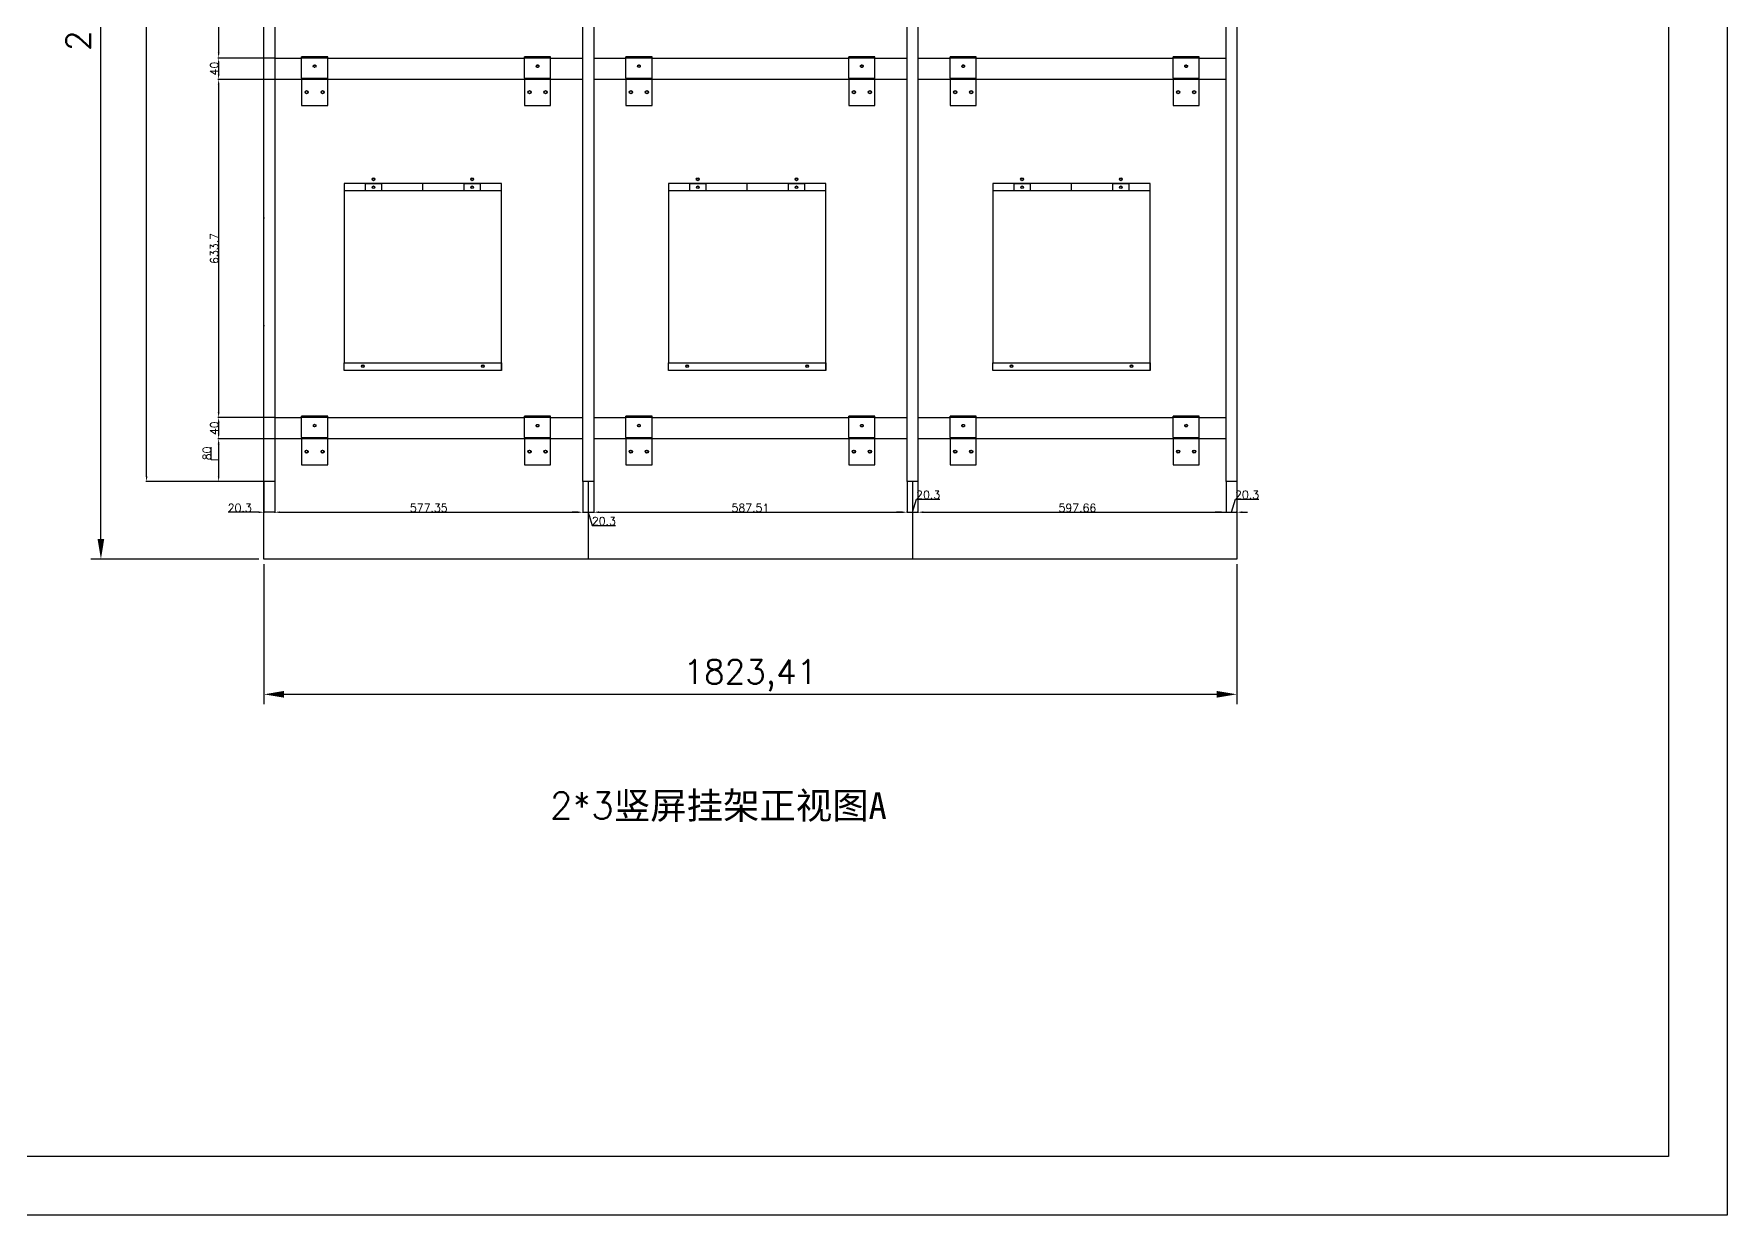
# Model space of a CAD drawing. Header units: millimetres. Extents: x -207 to 14821, y -6397 to 3639.
# Drawn here: x 2668 to 5841, y -638 to 1576 of the extents above; entities that cross this region are included whole.
import ezdxf

# ---------------------------------------------------------------- set-up
doc = ezdxf.new("R2010")
doc.units = ezdxf.units.MM
doc.linetypes.add('HIDDEN', pattern=[0.375, 0.25, -0.125])
for name, color, linetype in [('02___PRT_ALL_AXES', 7, 'Continuous'), ('06___PRT_ALL_SURFS', 7, 'Continuous'), ('DEFAULT_2', 8, 'HIDDEN'), ('图框', 7, 'Continuous')]:
    doc.layers.add(name, color=color, linetype=linetype)
doc.layers.add('粗实线', color=7, linetype='Continuous', lineweight=25)
doc.styles.get("Standard").update_dxf_attribs({"font": 'txt', "bigfont": 'gbcbig.shx'})
doc.dimstyles.new('1-15', dxfattribs={"dimscale": 15, "dimtxt": 3, "dimasz": 2.5, "dimexe": 1.25, "dimexo": 0.625, "dimtad": 1, "dimtxsty": 'Standard', "dimcen": 2.5, "dimclrd": 4, "dimclre": 4, "dimclrt": 4, "dimadec": 0, "dimazin": 0, "dimtfac": 1, "dimtmove": 0, "dimatfit": 3, "dimfxl": 100, "dimfxlon": 1, "dimtfillclr": 4, "dimarcsym": 0})
doc.dimstyles.new('副本 ISO-25', dxfattribs={"dimtxt": 15, "dimasz": 10, "dimexe": 1.25, "dimexo": 0.625, "dimtad": 1, "dimdsep": 46, "dimtxsty": 'Standard', "dimcen": 2.5, "dimclrd": 4, "dimclre": 4, "dimclrt": 4, "dimadec": 0, "dimazin": 0, "dimtfac": 1, "dimtmove": 0, "dimatfit": 3, "dimfxl": 1, "dimarcsym": 0})

# ---------------------------------------------------------------- blocks, each defined once
blk = doc.blocks.new('hgfdhgdhgd')
at = {"color": 3, "linetype": 'Continuous'}
for p, q in [((-21144.3, 10464.5), (-21193.3, 10464.5)), ((-21193.3, 10424.5), (-21193.3, 10464.5)), ((-21144.3, 10462), (-21193.3, 10462)), ((-21144.3, 10424.5), (-21144.3, 10464.5)), ((-21193.3, 10424.5), (-21144.3, 10424.5))]:
    blk.add_line(p, q, dxfattribs=at)
at = {"color": 7, "linetype": 'Continuous'}
for p, q in [((-21193.3, 10424.5), (-21193.3, 10373)), ((-21144.3, 10373), (-21144.3, 10424.5))]:
    blk.add_line(p, q, dxfattribs=at)
at = {"layer": '02___PRT_ALL_AXES', "color": 7, "linetype": 'Continuous'}
blk.add_line((-21193.3, 10373), (-21144.3, 10373), dxfattribs=at)
at = {"layer": '02___PRT_ALL_AXES', "color": 3, "linetype": 'Continuous'}
blk.add_circle((-21168.8, 10446.7), 2.1, dxfattribs=at)
at = {"layer": '02___PRT_ALL_AXES', "color": 7, "linetype": 'Continuous'}
for centre in [(-21183.8, 10398), (-21153.8, 10398)]:
    blk.add_circle(centre, 3, dxfattribs=at)
at = {"layer": 'DEFAULT_2', "color": 8, "linetype": 'HIDDEN'}
blk.add_circle((-21168.8, 10446.7), 2.5, dxfattribs=at)
blk = doc.blocks.new('S')
at = {"color": 2}
for p, q in [((3203.4, 2460.5), (3223.7, 2460.5)), ((3203.4, 509.2), (3203.4, 2460.5)), ((3223.7, 2460.5), (3223.7, 509.2)), ((3223.7, 509.2), (3203.4, 509.2))]:
    blk.add_line(p, q, dxfattribs=at)
blk = doc.blocks.new('*D42')
at = {"color": 4, "lineweight": -2}
for p, q in [((3089.5, 2746.9), (2774.6, 2746.9)), ((2793.4, 629.2), (2793.4, 2709.4)), ((3089.5, 591.7), (2774.6, 591.7))]:
    blk.add_line(p, q, dxfattribs=at)
at = {"color": 4}
for points in [[(2787.1, 2709.4), (2799.6, 2709.4), (2793.4, 2746.9)], [(2787.1, 629.2), (2799.6, 629.2), (2793.4, 591.7)]]:
    blk.add_solid(points, dxfattribs=at)
at = {"layer": 'Defpoints', "color": 0}
for p in [(2793.4, 2746.9), (3098.9, 2746.9), (3098.9, 591.7)]:
    blk.add_point(p, dxfattribs=at)
at = {"color": 4, "insert": (2757.7, 1669.3), "char_height": 45, "attachment_point": 5, "rotation": 90}
blk.add_mtext('2155,16', dxfattribs=at)
blk = doc.blocks.new('*D39')
at = {"color": 4, "lineweight": -2}
for p, q in [((3098.9, 582.3), (3098.9, 319.6)), ((4922.3, 582.3), (4922.3, 319.6)), ((3136.4, 338.3), (4884.8, 338.3))]:
    blk.add_line(p, q, dxfattribs=at)
at = {"color": 4}
for points in [[(3136.4, 344.6), (3136.4, 332.1), (3098.9, 338.3)], [(4884.8, 344.6), (4884.8, 332.1), (4922.3, 338.3)]]:
    blk.add_solid(points, dxfattribs=at)
at = {"layer": 'Defpoints', "color": 0}
for p in [(3098.9, 591.7), (4922.3, 591.7), (4922.3, 338.3)]:
    blk.add_point(p, dxfattribs=at)
at = {"color": 4, "insert": (4010.6, 373.9), "char_height": 45, "attachment_point": 5}
blk.add_mtext('1823,41', dxfattribs=at)
blk = doc.blocks.new('*D219')
at = {"color": 4, "lineweight": -2}
for p, q in [((3098.3, 2688.4), (2877.7, 2688.4)), ((2879, 747.1), (2879, 2678.4)), ((3098.3, 737.1), (2877.7, 737.1))]:
    blk.add_line(p, q, dxfattribs=at)
at = {"color": 4}
for points in [[(2877.3, 2678.4), (2880.6, 2678.4), (2879, 2688.4)], [(2877.3, 747.1), (2880.6, 747.1), (2879, 737.1)]]:
    blk.add_solid(points, dxfattribs=at)
at = {"layer": 'Defpoints', "color": 0}
for p in [(2879, 2688.4), (3098.9, 2688.4), (3098.9, 737.1)]:
    blk.add_point(p, dxfattribs=at)
at = {"color": 4, "insert": (2870.9, 1712.7), "char_height": 15, "attachment_point": 5, "rotation": 90}
blk.add_mtext('1951.28', dxfattribs=at)
blk = doc.blocks.new('*D220')
at = {"color": 4, "lineweight": -2}
for p, q in [((3098.9, 736.5), (3098.9, 678.3)), ((3119.2, 736.5), (3119.2, 678.3)), ((3088.9, 679.6), (3031.7, 679.6)), ((3119.2, 679.6), (3098.9, 679.6)), ((3129.2, 679.6), (3139.2, 679.6))]:
    blk.add_line(p, q, dxfattribs=at)
at = {"color": 4}
for points in [[(3088.9, 681.2), (3088.9, 677.9), (3098.9, 679.6)], [(3129.2, 681.2), (3129.2, 677.9), (3119.2, 679.6)]]:
    blk.add_solid(points, dxfattribs=at)
at = {"layer": 'Defpoints', "color": 0}
for p in [(3098.9, 737.1), (3119.2, 737.1), (3119.2, 679.6)]:
    blk.add_point(p, dxfattribs=at)
at = {"color": 4, "insert": (3053.6, 687.7), "char_height": 15, "attachment_point": 5}
blk.add_mtext('20.3', dxfattribs=at)
blk = doc.blocks.new('*D221')
at = {"color": 4, "lineweight": -2}
for p, q in [((3119.2, 736.5), (3119.2, 678.3)), ((3696.6, 736.5), (3696.6, 678.3)), ((3129.2, 679.6), (3686.6, 679.6))]:
    blk.add_line(p, q, dxfattribs=at)
at = {"color": 4}
for points in [[(3129.2, 681.2), (3129.2, 677.9), (3119.2, 679.6)], [(3686.6, 681.2), (3686.6, 677.9), (3696.6, 679.6)]]:
    blk.add_solid(points, dxfattribs=at)
at = {"layer": 'Defpoints', "color": 0}
for p in [(3119.2, 737.1), (3696.6, 737.1), (3696.6, 679.6)]:
    blk.add_point(p, dxfattribs=at)
at = {"color": 4, "insert": (3407.9, 687.7), "char_height": 15, "attachment_point": 5}
blk.add_mtext('577.35', dxfattribs=at)
blk = doc.blocks.new('*D222')
at = {"color": 4, "lineweight": -2}
for p, q in [((3696.6, 736.5), (3696.6, 678.3)), ((3716.9, 736.5), (3716.9, 678.3)), ((3686.6, 679.6), (3676.6, 679.6)), ((3696.6, 679.6), (3716.9, 679.6)), ((3696.6, 679.6), (3716.9, 679.6)), ((3706.7, 679.6), (3714.1, 654.9)), ((3726.9, 679.6), (3736.9, 679.6)), ((3714.1, 654.9), (3757.9, 654.9))]:
    blk.add_line(p, q, dxfattribs=at)
at = {"color": 4}
for points in [[(3686.6, 681.2), (3686.6, 677.9), (3696.6, 679.6)], [(3726.9, 681.2), (3726.9, 677.9), (3716.9, 679.6)]]:
    blk.add_solid(points, dxfattribs=at)
at = {"layer": 'Defpoints', "color": 0}
for p in [(3696.6, 737.1), (3716.9, 737.1), (3716.9, 679.6)]:
    blk.add_point(p, dxfattribs=at)
at = {"color": 4, "insert": (3736, 663), "char_height": 15, "attachment_point": 5}
blk.add_mtext('20.3', dxfattribs=at)
blk = doc.blocks.new('*D223')
at = {"color": 4, "lineweight": -2}
for p, q in [((3716.9, 736.5), (3716.9, 678.3)), ((3726.9, 679.6), (4294.4, 679.6)), ((4304.4, 680.2), (4304.4, 680.8))]:
    blk.add_line(p, q, dxfattribs=at)
at = {"color": 4}
for points in [[(3726.9, 681.2), (3726.9, 677.9), (3716.9, 679.6)], [(4294.4, 681.2), (4294.4, 677.9), (4304.4, 679.6)]]:
    blk.add_solid(points, dxfattribs=at)
at = {"layer": 'Defpoints', "color": 0}
for p in [(3716.9, 737.1), (4304.4, 679.6), (4304.4, 679.6)]:
    blk.add_point(p, dxfattribs=at)
at = {"color": 4, "insert": (4010.6, 687.7), "char_height": 15, "attachment_point": 5}
blk.add_mtext('587.51', dxfattribs=at)
blk = doc.blocks.new('*D224')
at = {"color": 4, "lineweight": -2}
for p, q in [((4304.4, 736.5), (4304.4, 678.3)), ((4314.5, 679.6), (4321.9, 704.3)), ((4321.9, 704.3), (4365.7, 704.3)), ((4294.4, 679.6), (4284.4, 679.6)), ((4304.4, 679.6), (4324.7, 679.6)), ((4304.4, 679.6), (4324.7, 679.6)), ((4324.7, 680.2), (4324.7, 680.8)), ((4334.7, 679.6), (4344.7, 679.6))]:
    blk.add_line(p, q, dxfattribs=at)
at = {"color": 4}
for points in [[(4294.4, 681.2), (4294.4, 677.9), (4304.4, 679.6)], [(4334.7, 681.2), (4334.7, 677.9), (4324.7, 679.6)]]:
    blk.add_solid(points, dxfattribs=at)
at = {"layer": 'Defpoints', "color": 0}
for p in [(4304.4, 737.1), (4324.7, 679.6), (4324.7, 679.6)]:
    blk.add_point(p, dxfattribs=at)
at = {"color": 4, "insert": (4343.8, 712.4), "char_height": 15, "attachment_point": 5}
blk.add_mtext('20.3', dxfattribs=at)
blk = doc.blocks.new('*D225')
at = {"color": 4, "lineweight": -2}
for p, q in [((4324.7, 736.5), (4324.7, 678.3)), ((4334.7, 679.6), (4912.3, 679.6)), ((4922.3, 680.2), (4922.3, 680.8))]:
    blk.add_line(p, q, dxfattribs=at)
at = {"color": 4}
for points in [[(4334.7, 681.2), (4334.7, 677.9), (4324.7, 679.6)], [(4912.3, 681.2), (4912.3, 677.9), (4922.3, 679.6)]]:
    blk.add_solid(points, dxfattribs=at)
at = {"layer": 'Defpoints', "color": 0}
for p in [(4324.7, 737.1), (4922.3, 679.6), (4922.3, 679.6)]:
    blk.add_point(p, dxfattribs=at)
at = {"color": 4, "insert": (4623.5, 687.7), "char_height": 15, "attachment_point": 5}
blk.add_mtext('597.66', dxfattribs=at)
blk = doc.blocks.new('*D226')
at = {"color": 4, "lineweight": -2}
for p, q in [((4902, 736.5), (4902, 678.3)), ((4912.2, 679.6), (4919.6, 704.3)), ((4919.6, 704.3), (4963.3, 704.3)), ((4892, 679.6), (4882, 679.6)), ((4902, 679.6), (4922.3, 679.6)), ((4902, 679.6), (4922.3, 679.6)), ((4922.3, 680.2), (4922.3, 680.8)), ((4932.3, 679.6), (4942.3, 679.6))]:
    blk.add_line(p, q, dxfattribs=at)
at = {"color": 4}
for points in [[(4892, 681.2), (4892, 677.9), (4902, 679.6)], [(4932.3, 681.2), (4932.3, 677.9), (4922.3, 679.6)]]:
    blk.add_solid(points, dxfattribs=at)
at = {"layer": 'Defpoints', "color": 0}
for p in [(4902, 737.1), (4922.3, 679.6), (4922.3, 679.6)]:
    blk.add_point(p, dxfattribs=at)
at = {"color": 4, "insert": (4941.5, 712.4), "char_height": 15, "attachment_point": 5}
blk.add_mtext('20.3', dxfattribs=at)
blk = doc.blocks.new('*D205')
at = {"color": 4, "lineweight": -2}
for p, q in [((3118.6, 1894.7), (3012.8, 1894.7)), ((3014, 1884.7), (3014, 1540.8)), ((3118.6, 1530.8), (3012.8, 1530.8))]:
    blk.add_line(p, q, dxfattribs=at)
at = {"color": 4}
for points in [[(3012.4, 1884.7), (3015.7, 1884.7), (3014, 1894.7)], [(3012.4, 1540.8), (3015.7, 1540.8), (3014, 1530.8)]]:
    blk.add_solid(points, dxfattribs=at)
at = {"layer": 'Defpoints', "color": 0}
for p in [(3119.2, 1894.7), (3014, 1530.8), (3119.2, 1530.8)]:
    blk.add_point(p, dxfattribs=at)
at = {"color": 4, "insert": (3005.9, 1712.7), "char_height": 15, "attachment_point": 5, "rotation": 90}
blk.add_mtext('363.88', dxfattribs=at)
blk = doc.blocks.new('*D206')
at = {"color": 4, "lineweight": -2}
for p, q in [((3118.6, 1530.8), (3012.8, 1530.8)), ((3014, 1520.8), (3014, 1500.8)), ((3118.6, 1490.8), (3012.8, 1490.8))]:
    blk.add_line(p, q, dxfattribs=at)
at = {"color": 4}
for points in [[(3012.4, 1520.8), (3015.7, 1520.8), (3014, 1530.8)], [(3012.4, 1500.8), (3015.7, 1500.8), (3014, 1490.8)]]:
    blk.add_solid(points, dxfattribs=at)
at = {"layer": 'Defpoints', "color": 0}
for p in [(3119.2, 1530.8), (3014, 1490.8), (3119.2, 1490.8)]:
    blk.add_point(p, dxfattribs=at)
at = {"color": 4, "insert": (3005.9, 1510.8), "char_height": 15, "attachment_point": 5, "rotation": 90}
blk.add_mtext('40', dxfattribs=at)
blk = doc.blocks.new('*D207')
at = {"color": 4, "lineweight": -2}
for p, q in [((3118.6, 1490.8), (3012.8, 1490.8)), ((3014, 1480.8), (3014, 867.1)), ((3118.6, 857.1), (3012.8, 857.1))]:
    blk.add_line(p, q, dxfattribs=at)
at = {"color": 4}
for points in [[(3012.4, 1480.8), (3015.7, 1480.8), (3014, 1490.8)], [(3012.4, 867.1), (3015.7, 867.1), (3014, 857.1)]]:
    blk.add_solid(points, dxfattribs=at)
at = {"layer": 'Defpoints', "color": 0}
for p in [(3119.2, 1490.8), (3014, 857.1), (3119.2, 857.1)]:
    blk.add_point(p, dxfattribs=at)
at = {"color": 4, "insert": (3005.9, 1173.9), "char_height": 15, "attachment_point": 5, "rotation": 90}
blk.add_mtext('633.7', dxfattribs=at)
blk = doc.blocks.new('*D208')
at = {"color": 4, "lineweight": -2}
for p, q in [((3118.6, 857.1), (3012.8, 857.1)), ((3014, 847.1), (3014, 827.1)), ((3118.6, 817.1), (3012.8, 817.1))]:
    blk.add_line(p, q, dxfattribs=at)
at = {"color": 4}
for points in [[(3012.4, 847.1), (3015.7, 847.1), (3014, 857.1)], [(3012.4, 827.1), (3015.7, 827.1), (3014, 817.1)]]:
    blk.add_solid(points, dxfattribs=at)
at = {"layer": 'Defpoints', "color": 0}
for p in [(3119.2, 857.1), (3014, 817.1), (3119.2, 817.1)]:
    blk.add_point(p, dxfattribs=at)
at = {"color": 4, "insert": (3005.9, 837.1), "char_height": 15, "attachment_point": 5, "rotation": 90}
blk.add_mtext('40', dxfattribs=at)
blk = doc.blocks.new('*D209')
at = {"color": 4, "lineweight": -2}
for p, q in [((3000.1, 777.9), (3000.1, 801.7)), ((3118.6, 817.1), (3012.8, 817.1)), ((3014, 807.1), (3014, 747.1)), ((3014, 777.1), (3000.1, 777.9)), ((3118.6, 737.1), (3012.8, 737.1))]:
    blk.add_line(p, q, dxfattribs=at)
at = {"color": 4}
for points in [[(3012.4, 807.1), (3015.7, 807.1), (3014, 817.1)], [(3012.4, 747.1), (3015.7, 747.1), (3014, 737.1)]]:
    blk.add_solid(points, dxfattribs=at)
at = {"layer": 'Defpoints', "color": 0}
for p in [(3119.2, 817.1), (3014, 737.1), (3119.2, 737.1)]:
    blk.add_point(p, dxfattribs=at)
at = {"color": 4, "insert": (2992, 789.8), "char_height": 15, "attachment_point": 5, "rotation": 90}
blk.add_mtext('80', dxfattribs=at)
blk = doc.blocks.new('TK')
at = {"layer": '图框'}
blk.add_lwpolyline([(7176.7, -904.8), (1128.7, -904.8), (1128.7, 3372), (7176.7, 3372), (7176.7, -904.8)], dxfattribs=at)
blk.add_lwpolyline([(7067, -795), (1238.5, -795), (1238.5, 3262.2), (7067, 3262.2)], close=True, dxfattribs=at)

msp = doc.modelspace()

# ---------------------------------------------------------------- linework, layer by layer
at = {"color": 7, "linetype": 'Continuous'}
for p, q in [((3098.923, 591.695), (3098.923, 1669.275)), ((4922.329, 1669.28), (4922.329, 591.7)), ((3544.201, 1281.985), (3249.201, 1281.985)), ((3249.201, 1281.985), (3249.201, 959.485)), ((3544.201, 1281.985), (3544.201, 1295.485)), ((3544.201, 959.485), (3544.201, 1281.985)), ((4152.001, 1281.985), (3857.001, 1281.985)), ((3857.001, 1281.985), (3857.001, 959.485)), ((4152.001, 1281.985), (4152.001, 1295.485)), ((4152.001, 959.485), (4152.001, 1281.985)), ((4759.806, 1281.99), (4464.806, 1281.99)), ((4464.806, 1281.99), (4464.806, 959.49)), ((4759.806, 1281.99), (4759.806, 1295.49)), ((4759.806, 959.49), (4759.806, 1281.99)), ((3100.223, 1230.435), (3098.923, 1230.435)), ((3098.923, 1029.435), (3100.223, 1029.435)), ((3249.201, 959.485), (3544.201, 959.485)), ((3544.201, 945.485), (3544.201, 959.485)), ((3857.001, 959.485), (4152.001, 959.485)), ((4152.001, 945.485), (4152.001, 959.485)), ((4464.806, 959.49), (4759.806, 959.49)), ((4759.806, 945.49), (4759.806, 959.49)), ((4314.523, 737.085), (4314.523, 591.695)), ((3706.723, 591.695), (3098.923, 591.695)), ((4314.523, 591.695), (3706.723, 591.695)), ((4922.329, 591.7), (4314.529, 591.7))]:
    msp.add_line(p, q, dxfattribs=at)
for p, q in [((3544.201, 1295.485), (3249.201, 1295.485)), ((3249.201, 1295.485), (3249.201, 1281.985)), ((4152.001, 1295.485), (3857.001, 1295.485)), ((3857.001, 1295.485), (3857.001, 1281.985)), ((4759.806, 1295.49), (4464.806, 1295.49)), ((4464.806, 1295.49), (4464.806, 1281.99)), ((3706.718, 737.085), (3706.723, 591.695))]:
    msp.add_line(p, q)
at = {"color": 1, "linetype": 'Continuous'}
for p, q in [((3396.701, 1281.985), (3396.701, 1295.485)), ((4004.501, 1281.985), (4004.501, 1295.485)), ((4612.306, 1281.99), (4612.306, 1295.49))]:
    msp.add_line(p, q, dxfattribs=at)
at = {"color": 6, "linetype": 'Continuous'}
for centre in [(3178.923, 1466.785), (3208.923, 1466.785), (3596.723, 1466.785), (3626.723, 1466.785), (3786.723, 1466.785), (3816.723, 1466.785), (4204.523, 1466.785), (4234.523, 1466.785), (4394.529, 1466.79), (4424.529, 1466.79), (4812.329, 1466.79), (4842.329, 1466.79)]:
    msp.add_circle(centre, 2.5, dxfattribs=at)
at = {"color": 2, "linetype": 'Continuous'}
for centre in [(3596.723, 793.085), (4204.523, 793.085), (4812.329, 793.09)]:
    msp.add_arc(centre, 2.5, 180, 255.472968, dxfattribs=at)
at = {"layer": '02___PRT_ALL_AXES', "color": 7, "linetype": 'Continuous'}
for p, q in [((3289.201, 1295.485), (3319.201, 1295.485)), ((3289.201, 1281.985), (3289.201, 1295.485)), ((3319.201, 1295.485), (3319.201, 1281.985)), ((3474.201, 1281.985), (3474.201, 1295.485)), ((3474.201, 1295.485), (3504.201, 1295.485)), ((3504.201, 1295.485), (3504.201, 1281.985)), ((3897.001, 1295.485), (3927.001, 1295.485)), ((3897.001, 1281.985), (3897.001, 1295.485)), ((3927.001, 1295.485), (3927.001, 1281.985)), ((4082.001, 1281.985), (4082.001, 1295.485)), ((4082.001, 1295.485), (4112.001, 1295.485)), ((4112.001, 1295.485), (4112.001, 1281.985)), ((4504.806, 1295.49), (4534.806, 1295.49)), ((4504.806, 1281.99), (4504.806, 1295.49)), ((4534.806, 1295.49), (4534.806, 1281.99)), ((4689.806, 1281.99), (4689.806, 1295.49)), ((4689.806, 1295.49), (4719.806, 1295.49)), ((4719.806, 1295.49), (4719.806, 1281.99)), ((3249.201, 945.485), (3249.201, 959.485)), ((3544.201, 959.485), (3544.201, 945.485)), ((3857.001, 945.485), (3857.001, 959.485)), ((4152.001, 959.485), (4152.001, 945.485)), ((4464.806, 945.49), (4464.806, 959.49)), ((4759.806, 959.49), (4759.806, 945.49)), ((3544.201, 945.485), (3249.201, 945.485)), ((4152.001, 945.485), (3857.001, 945.485)), ((4759.806, 945.49), (4464.806, 945.49))]:
    msp.add_line(p, q, dxfattribs=at)
for centre, radius in [((3178.923, 1466.785), 3), ((3208.923, 1466.785), 3), ((3596.723, 1466.785), 3), ((3626.723, 1466.785), 3), ((3786.723, 1466.785), 3), ((3816.723, 1466.785), 3), ((4204.523, 1466.785), 3), ((4234.523, 1466.785), 3), ((4394.529, 1466.79), 3), ((4424.529, 1466.79), 3), ((4812.329, 1466.79), 3), ((4842.329, 1466.79), 3), ((3304.201, 1288.485), 2.5), ((3489.201, 1288.485), 2.5), ((3912.001, 1288.485), 2.5), ((4097.001, 1288.485), 2.5), ((4519.806, 1288.49), 2.5), ((4704.806, 1288.49), 2.5), ((3284.201, 953.485), 2.5), ((3509.201, 953.485), 2.5), ((3892.001, 953.485), 2.5), ((4117.001, 953.485), 2.5), ((4499.806, 953.49), 2.5), ((4724.806, 953.49), 2.5), ((3178.923, 793.085), 3), ((3208.923, 793.085), 3), ((3596.723, 793.085), 3), ((3626.723, 793.085), 3), ((3786.723, 793.085), 3), ((3816.723, 793.085), 3), ((4204.523, 793.085), 3), ((4234.523, 793.085), 3), ((4394.529, 793.09), 3), ((4424.529, 793.09), 3), ((4812.329, 793.09), 3), ((4842.329, 793.09), 3)]:
    msp.add_circle(centre, radius, dxfattribs=at)
at = {"layer": '02___PRT_ALL_AXES', "color": 3, "linetype": 'Continuous'}
for centre in [(3304.201, 1303.485), (3489.201, 1303.485), (3912.001, 1303.485), (4097.001, 1303.485), (4519.806, 1303.49), (4704.806, 1303.49)]:
    msp.add_circle(centre, 2.7, dxfattribs=at)
at = {"layer": '02___PRT_ALL_AXES', "color": 6, "linetype": 'Continuous'}
for centre in [(3178.923, 793.085), (3208.923, 793.085), (3596.723, 793.085), (3626.723, 793.085), (3786.723, 793.085), (3816.723, 793.085), (4204.523, 793.085), (4234.523, 793.085), (4394.529, 793.09), (4424.529, 793.09), (4812.329, 793.09), (4842.329, 793.09)]:
    msp.add_circle(centre, 2.5, dxfattribs=at)
at = {"layer": '06___PRT_ALL_SURFS', "color": 6, "linetype": 'Continuous'}
for centre, radius in [((3304.201, 1303.485), 2.7), ((3304.201, 1303.485), 2), ((3489.201, 1303.485), 2.7), ((3489.201, 1303.485), 2), ((3912.001, 1303.485), 2.7), ((3912.001, 1303.485), 2), ((4097.001, 1303.485), 2.7), ((4097.001, 1303.485), 2), ((4519.806, 1303.49), 2.7), ((4519.806, 1303.49), 2), ((4704.806, 1303.49), 2.7), ((4704.806, 1303.49), 2), ((3304.201, 1288.485), 2), ((3489.201, 1288.485), 2), ((3912.001, 1288.485), 2), ((4097.001, 1288.485), 2), ((4519.806, 1288.49), 2), ((4704.806, 1288.49), 2), ((3284.201, 953.485), 2), ((3509.201, 953.485), 2), ((3892.001, 953.485), 2), ((4117.001, 953.485), 2), ((4499.806, 953.49), 2), ((4724.806, 953.49), 2)]:
    msp.add_circle(centre, radius, dxfattribs=at)
at = {"layer": '粗实线', "color": 1}
for p, q in [((3119.227, 1530.785), (3169.423, 1530.785)), ((3218.423, 1530.785), (3587.223, 1530.785)), ((3636.223, 1530.785), (3696.568, 1530.785)), ((3716.872, 1530.785), (3777.223, 1530.785)), ((3826.223, 1530.785), (4195.023, 1530.785)), ((4244.023, 1530.785), (4304.373, 1530.785)), ((4324.678, 1530.79), (4385.029, 1530.79)), ((4434.029, 1530.79), (4802.829, 1530.79)), ((4851.829, 1530.79), (4902.024, 1530.79)), ((4922.328, 1530.79), (4922.329, 1530.79)), ((4922.329, 1530.79), (4922.329, 1490.79)), ((3696.568, 1490.785), (3119.227, 1490.785)), ((4304.373, 1490.785), (3716.872, 1490.785)), ((4902.024, 1490.79), (4324.677, 1490.79)), ((4922.329, 1490.79), (4922.328, 1490.79)), ((3119.223, 857.085), (3169.423, 857.085)), ((3218.423, 857.085), (3587.223, 857.085)), ((3636.223, 857.085), (3696.568, 857.085)), ((3716.868, 857.085), (3777.223, 857.085)), ((3826.223, 857.085), (4195.023, 857.085)), ((4244.023, 857.085), (4304.373, 857.085)), ((4324.674, 857.09), (4385.029, 857.09)), ((4434.029, 857.09), (4802.829, 857.09)), ((4851.829, 857.09), (4902.024, 857.09)), ((4922.324, 857.09), (4922.329, 857.09)), ((4922.329, 857.09), (4922.329, 817.09)), ((3696.568, 817.085), (3119.223, 817.085)), ((4304.373, 817.085), (3716.868, 817.085)), ((4902.024, 817.09), (4324.674, 817.09)), ((4922.329, 817.09), (4922.324, 817.09))]:
    msp.add_line(p, q, dxfattribs=at)

# ---------------------------------------------------------------- block references
for name, p in [('TK', (-1335.535, 267.09)), ('S', (-104.442, 227.858)), ('S', (493.203, 227.858)), ('S', (1101.008, 227.858)), ('S', (1698.658, 227.863))]:
    msp.add_blockref(name, p)
at = {"layer": '粗实线'}
for p in [(24362.77, -8931.195), (24780.57, -8931.195), (24970.57, -8931.195), (25388.37, -8931.195), (25578.376, -8931.19), (25996.176, -8931.19), (24362.77, -9604.895), (24780.57, -9604.895), (24970.57, -9604.895), (25388.37, -9604.895), (25578.376, -9604.89), (25996.176, -9604.89)]:
    msp.add_blockref('hgfdhgdhgd', p, dxfattribs=at)

# ---------------------------------------------------------------- texts
at = {"insert": (3634.76, 154.811), "char_height": 50, "width": 844.96559, "attachment_point": 1}
msp.add_mtext('2*3{\\fSimHei|b0|i0|c134|p2;竖屏挂架正视图A}', dxfattribs=at)

# ---------------------------------------------------------------- dimensions: what is measured, and where the dimension line sits
for base, p2, angle, picture, middle in [((2793.368, 2746.855), (3098.923, 2746.855), 90, '*D42', (2793.368, 1669.275)), ((4922.329, 338.317), (4922.329, 591.695), 0, '*D39', (4010.626, 338.317))]:
    dim = msp.add_linear_dim(base=base, p1=(3098.923, 591.695), p2=p2, angle=angle, dimstyle='1-15')
    dim.commit()
    dim.dimension.update_dxf_attribs({"geometry": picture, "text_midpoint": middle, "dimtype": 161})
dim = msp.add_linear_dim(base=(2878.977, 2688.365), p1=(3098.923, 737.085), p2=(3098.923, 2688.365), angle=90, dimstyle='副本 ISO-25')
dim.commit()
dim.dimension.update_dxf_attribs({"geometry": '*D219', "text_midpoint": (2870.852, 1712.725)})
for base, p1, p2, picture, middle in [((3014.047, 1530.785), (3119.229, 1894.665), (3119.227, 1530.785), '*D205', (3005.922, 1712.725)), ((3014.047, 1490.785), (3119.227, 1530.785), (3119.227, 1490.785), '*D206', (3005.922, 1510.785)), ((3014.047, 857.085), (3119.227, 1490.785), (3119.223, 857.085), '*D207', (3005.922, 1173.935)), ((3014.047, 817.085), (3119.223, 857.085), (3119.223, 817.085), '*D208', (3005.922, 837.085))]:
    dim = msp.add_linear_dim(base=base, p1=p1, p2=p2, angle=90, dimstyle='副本 ISO-25', override={"dimtmove": 1})
    dim.commit()
    dim.dimension.update_dxf_attribs({"geometry": picture, "text_midpoint": middle})
dim = msp.add_linear_dim(base=(3014.047, 737.085), p1=(3119.223, 817.085), p2=(3119.223, 737.085), angle=90, dimstyle='副本 ISO-25', override={"dimtmove": 1})
dim.commit()
dim.dimension.update_dxf_attribs({"geometry": '*D209', "text_midpoint": (3000.111, 778.56), "dimtype": 160})
dim = msp.add_linear_dim(base=(3119.223, 679.563), p1=(3098.923, 737.085), p2=(3119.223, 737.085), dimstyle='副本 ISO-25')
dim.commit()
dim.dimension.update_dxf_attribs({"geometry": '*D220', "text_midpoint": (3053.564, 679.563), "dimtype": 160})
for base, p1, p2, picture, middle in [((3696.5681, 679.563), (3119.2228, 737.0854), (3696.5681, 737.0854), '*D221', (3407.8955, 687.688)), ((3716.868, 679.563), (3696.568, 737.085), (3716.868, 737.085), '*D222', (3714.749, 663)), ((4304.3734, 679.563), (3716.8677, 737.0854), (4304.3734, 679.563), '*D223', (4010.6206, 687.688)), ((4324.673, 679.563), (4304.373, 737.085), (4324.673, 679.563), '*D224', (4322.554, 712.375)), ((4922.329, 679.563), (4324.673, 737.085), (4922.329, 679.563), '*D225', (4623.501, 687.688)), ((4922.3288, 679.563), (4902.024, 737.09), (4922.3288, 679.563), '*D226', (4920.2076, 712.3755))]:
    dim = msp.add_linear_dim(base=base, p1=p1, p2=p2, dimstyle='副本 ISO-25', override={"dimtmove": 1})
    dim.commit()
    dim.dimension.update_dxf_attribs({"geometry": picture, "text_midpoint": middle})

doc.saveas('drawing.dxf')
